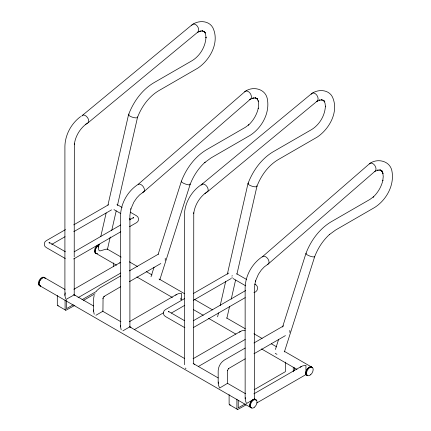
<?xml version="1.0" encoding="UTF-8"?>
<svg xmlns="http://www.w3.org/2000/svg" width="431" height="431" viewBox="0 0 431 431"><rect width="100%" height="100%" fill="white"/><g stroke="black" fill="none" stroke-linecap="round" stroke-linejoin="round"><path stroke-width="0.65" d="M74.218 258.25L74.218 294.879L67.112 298.802L66.584 299.47L65.754 298.672L65.183 296.948L64.925 294.842L65.313 292.848M98.979 244.431L98.316 248.234L99.087 250.594L100.03 250.923L106.134 249.145L107.421 249.355M94.211 314.285L93.581 311.23L93.742 309.921M121.181 329.86L120.551 326.8L120.712 325.491M245.217 358.824L228.489 368.624L228.753 368.349L227.536 370.45L227.643 370.084L227.525 383.315L219.632 388.051L218.334 384.808L218.334 382.011M380.422 169.986L377.351 170.288L378.165 169.992L374.814 171.419L268.055 264.144L264.316 266.854L261.305 270.048L258.417 274.272L255.4 281.244L255.508 280.877L254.495 287.407L254.495 398.885L246.51 403.497L245.304 400.377L245.304 397.581M100.768 236.565L106.15 212.968M107.939 205.102L128.557 114.641C133.4 101.921 141.751 90.068 153.538 82.941L192.42 60.491C200.296 55.47 205.539 46.478 205.986 37.141L206.045 37.847L205.609 34.264L204.326 31.431M107.421 249.436L110.25 237.007M111.742 230.466L116.214 210.84M117.41 205.603L137.537 117.286C141.664 106.624 148.738 96.716 158.651 90.752L197.721 68.195C210.134 59.931 219.912 42.19 212.822 27.659C208.965 20.575 199.165 20.182 192.899 24.184M217.617 316.828L218.517 312.89M220.16 305.671L225.693 281.384M227.342 274.164L247.981 183.59C252.83 170.87 261.175 159.017 272.963 151.89L311.845 129.44C319.721 124.419 324.963 115.427 325.41 106.091L325.47 106.802L325.033 103.214L323.751 100.38L324.866 101.926L322.916 100.121L323.81 100.558L321.262 99.771L322.216 99.9L319.182 100.197L320.028 100.014L316.672 101.441A4.687 3.109 58.8 0 0 316.715 95.035A4.687 3.109 58.8 0 0 311.187 94.303M226.905 318.137L229.594 306.322M231.242 299.103L235.579 280.075M236.926 274.17L256.962 186.235C261.089 175.573 268.168 165.666 278.076 159.702L317.146 137.144C329.564 128.88 339.337 111.139 332.247 96.609C328.39 89.529 318.59 89.131 312.324 93.134M94.163 295.359L93.581 298.661L93.581 311.23M151.012 276.772L154.072 267.155M158.15 254.338L181.386 181.273C186.219 168.58 194.704 156.895 206.433 149.789L245.309 127.344L248.876 124.742L248.515 125.087C253.38 120.551 256.828 114.587 258.32 108.1L258.201 108.59L258.648 104.388L258.201 100.709L258.395 101.549L257.129 98.753L257.663 99.556L256.186 98.193M159.788 279.87L190.076 184.624C193.282 176.139 198.379 168.311 205.108 162.201L204.747 162.541L211.12 157.875L250.201 135.312C262.086 127.614 270.226 112.615 267.231 98.392C265.049 88.641 252.852 85.995 245.287 91.313L138.168 184.355C127.862 190.976 121.03 202.893 120.551 215.144L120.551 326.8M275.398 349.503L278.663 339.245M282.537 327.07L305.972 253.358C310.81 240.665 319.296 228.98 331.024 221.879L369.895 199.434L373.467 196.827L373.106 197.177C377.971 192.641 381.419 186.671 382.911 180.19L382.793 180.675L383.24 176.478L382.793 172.793L382.987 173.639L381.721 170.838L382.249 171.646L380.287 169.825M284.379 351.955L314.668 256.714C317.873 248.224 322.97 240.401 329.699 234.292L329.338 234.626L335.711 229.96L374.792 207.397C386.672 199.704 394.818 184.705 391.822 170.482C389.64 160.731 377.437 158.085 369.879 163.403L262.759 256.445C252.447 263.066 245.622 274.983 245.142 287.229L245.142 398.885M98.381 247.055L98.925 245.842M133.136 218.145L133.513 217.483M48.918 242.637L49.29 243.106M96.517 290.898L99.744 288L120.61 275.948M133.136 217.887L133.513 217.553M82.159 115.583L192.226 24.637M88.15 122.738L197.915 32.039M201.589 184.538L311.656 93.586M207.575 191.687L317.34 100.989M119.683 263.045L120.734 262.253L73.911 289.287M175.627 295.187L178.051 293.786L181.354 293.274L181.354 299.793M239.415 332.166L241.834 330.771L245.142 330.259M300.218 367.271L302.637 365.876L305.945 365.364L305.945 374.577L256.806 402.953M80.678 116.542C71.368 123.401 65.162 134.698 64.909 146.325L64.909 295.386M87.531 123.147L85.559 124.435L86.065 124.096C79.687 128.988 75.339 136.514 74.294 144.487L74.337 143.879L74.218 256.919M202.204 184.123C191.633 190.664 184.651 202.85 184.339 215.274L184.339 364.707M206.961 192.097L204.989 193.384L205.49 193.045C199.111 197.937 194.764 205.463 193.718 213.437L193.761 212.828L193.643 363.527M65.512 229.599L46.306 240.687C43.606 242.039 43.606 246.214 46.306 247.566L65.318 258.541M73.663 224.89L108.585 204.73M51.693 244.425L65.059 236.705M73.776 231.673L111.554 209.865M74.18 251.812L120.675 224.971M129.392 219.939L133.459 217.59M73.663 258.961L120.809 231.743M129.537 226.701L136.519 222.671C139.224 221.313 139.224 217.143 136.519 215.791L130.184 212.133M78.006 297.719L120.788 273.017M129.348 270.9L158.484 254.085M73.243 304.765L66.692 308.526A0.539 0.312 -60 0 1 66.433 308.31L66.428 300.472M81.987 299.717L96.566 291.302M74.875 305.369L65.948 310.255A2.441 1.406 -60 0 1 65.103 309.28L65.092 299.954M83.539 300.364L95.095 293.694M120.626 286.734L103.898 296.533L104.162 296.259L102.944 298.36L103.057 297.993L102.934 311.225L95.924 315.276M129.365 281.691L160.828 263.524M129.273 321.763L176.678 294.395M122.889 330.846L129.903 326.8L129.903 215.317L130.916 208.787L130.808 209.154L133.825 202.182L136.713 197.958L139.73 194.764L143.469 192.054L250.222 99.329L253.573 97.902L252.76 98.203L255.831 97.896L254.866 97.891L257.431 98.683L256.488 98.349M184.646 298.538L165.439 309.625C162.74 310.977 162.74 315.153 165.439 316.505L184.872 327.727M193.379 293.495L228.883 272.995M134.526 329.526L163.435 312.836M171.409 313.025L184.775 305.31M193.492 300.278L231.269 278.469M193.314 320.75L245.622 290.553M193.379 327.56L245.18 297.654M253.907 292.617C258.352 291.695 259.026 285.354 254.505 284.061M193.061 358.748L240.466 331.38M198.314 366.512L245.142 339.472M245.201 348.038L224.33 360.084C220.72 362.363 218.345 366.49 218.172 370.752L218.172 383.321M253.94 342.99L283.657 325.836M253.956 353.781L285.419 335.614M254.166 389.694L285.133 371.813A0.539 0.312 -60 0 0 285.462 371.242L285.467 362.105M253.864 393.853L301.269 366.485M245.056 403.96L238.478 407.721A0.539 0.312 -60 0 1 238.246 407.505L238.241 400.313M246.106 404.898L237.761 409.45A2.441 1.406 -60 0 1 236.915 408.475L236.899 399.149M230.38 404.908L229.965 404.951A2.441 1.406 -60 0 1 229.12 403.976L229.103 394.651M58.357 305.751L58.153 305.757A2.441 1.406 -60 0 1 57.307 304.782L57.296 295.456M379.458 169.981L382.022 170.773L381.074 170.439M116.936 204.483L122.118 207.473M236.646 273.755L246.44 279.407M113.967 209.617L120.847 213.587M129.445 218.555L130.593 219.212M233.101 278.555L245.713 285.834M107.206 249.043L121.181 257.113M129.332 261.816L137.484 266.525M146.217 271.568L152.041 274.93M159.028 278.965L184.651 293.753M194.548 299.47L212.596 309.889M226.571 317.959L245.207 328.718M253.94 333.761L262.091 338.464M271.411 343.846L276.648 346.869M284.218 351.243L311.586 367.04M96.124 253.439L116.505 265.205M136.886 276.971L172.405 297.482M193.368 309.582L203.265 315.298M208.507 318.326L235.876 334.122M261.493 348.916L297.013 369.421M305.751 374.464L306.915 375.137M49.371 242.486L65.42 251.752M168.505 311.424L184.43 320.621M44.673 277.747L65.054 289.513M73.787 294.556L93.586 305.988M102.319 311.031L120.949 321.79M129.688 326.833L184.42 358.43M193.158 363.473L218.194 377.933M227.509 383.31L245.562 393.729M254.295 398.772L255.459 399.445M39.997 285.845L250.788 407.543A4.676 2.699 -60 0 0 251.472 407.753M57.797 305.644L65.593 310.148M229.61 404.838L237.406 409.342M49.689 242.788L49.317 242.448M254.495 398.885L255.545 399.677M193.686 363.78L194.737 364.572M129.903 326.8L130.954 327.587M129.828 326.843L130.388 327.264M73.96 294.659L75.01 295.445M168.451 311.387L168.823 311.726M204.752 32.298L205.442 32.977L203.491 31.172L204.386 31.608L201.837 30.822L202.791 30.946L199.758 31.247L200.604 31.064L197.247 32.492A4.687 3.109 58.8 0 0 197.29 26.086A4.687 3.109 58.8 0 0 191.763 25.354M168.451 311.317L168.823 311.985M49.317 242.378L49.689 243.046M180.788 298.166L180.901 299.685M294.605 367.788L294.605 370.391M293.263 367.255L293.263 371.781M113.655 262.91L113.655 266.794M40.045 285.801A4.741 2.737 -60 0 1 39.35 280.112A4.741 2.737 -60 0 1 44.625 277.871M40.67 286.162A4.741 2.737 -60 0 1 39.975 280.473A4.741 2.737 -60 0 1 45.25 278.232M40.681 286.055A4.676 2.699 -60 0 1 39.997 280.446A4.676 2.699 -60 0 1 45.196 278.237M96.927 253.283A4.741 2.737 -60 0 1 94.696 249.35A4.741 2.737 -60 0 1 99.469 244.727M97.551 253.643A4.741 2.737 -60 0 1 95.095 250.82A4.741 2.737 -60 0 1 98.419 245.535M307.529 375.433A4.741 2.737 -60 0 1 306.834 369.75A4.741 2.737 -60 0 1 312.109 367.503M251.402 407.839A4.741 2.737 -60 0 1 251.036 401.627A4.741 2.737 -60 0 1 256.316 400.652M232.196 277.914A2.963 1.713 -60 0 1 231.986 277.451M231.986 276.201A2.963 1.713 -60 0 1 232.196 275.495M307.599 375.347A4.676 2.699 -60 0 1 306.915 369.739A4.676 2.699 -60 0 1 312.114 367.53M250.26 407.058A4.676 2.699 -60 0 1 251.86 400.701A4.676 2.699 -60 0 1 256.316 400.663M96.808 253.654A4.676 2.699 -60 0 1 95.267 250.249A4.676 2.699 -60 0 1 98.462 245.573M81.75 116.241A4.687 2.839 53.8 0 1 87.515 117.571A4.687 2.839 53.8 0 1 86.755 123.298M128.557 114.641A4.655 1.363 17.5 0 0 132.888 117.351A4.73 1.385 17.5 0 0 137.532 117.286A4.655 1.363 17.5 0 0 137.424 116.882M128.756 114.328A4.73 1.385 17.5 0 1 129.241 114.123M165.175 258.314A4.676 2.699 60 0 1 165.175 260.292M138.168 184.349A4.687 2.872 53.2 0 1 143.62 187.253A4.687 2.872 53.2 0 1 142.736 192.312M249.447 99.609A4.66 3.114 58.2 0 0 251.305 95.924A4.725 3.157 58.2 0 0 246.952 91.049A4.66 3.114 58.2 0 0 244.679 91.868M189.893 183.94A4.676 1.137 19.8 0 1 185.508 184.075A4.676 1.137 19.8 0 1 181.737 181.09M186.009 368.548A4.676 2.699 0 0 1 185.179 368.031M201.175 185.195A4.687 2.839 53.8 0 1 206.939 186.521A4.687 2.839 53.8 0 1 206.18 192.248M256.779 185.836A4.655 1.363 17.5 0 1 256.892 186.246M256.962 186.235A4.73 1.385 17.5 0 1 252.313 186.3A4.655 1.363 17.5 0 1 247.981 183.59A4.73 1.385 17.5 0 1 248.665 183.073M262.204 256.951A4.687 2.872 53.2 0 1 267.888 258.821A4.687 2.872 53.2 0 1 267.328 264.402M374.814 171.419A4.66 3.114 58.2 0 0 375.897 168.015A4.725 3.157 58.2 0 0 371.544 163.133A4.66 3.114 58.2 0 0 369.265 163.958M314.727 256.418A4.676 1.137 19.8 0 1 309.528 255.955A4.676 1.137 19.8 0 1 306.328 253.18M276.993 354.309A4.676 1.352 17.6 0 1 275.253 353.323M289.767 330.405A4.676 2.699 60 0 1 289.767 332.382M310.697 374.711A4.741 2.737 -60 0 0 312.2 367.368A4.741 2.737 -60 0 0 306.592 372.346A4.741 2.737 -60 0 0 310.697 374.711M254.57 407.117A4.741 2.737 -60 0 0 256.068 399.774A4.741 2.737 -60 0 0 250.465 404.747A4.741 2.737 -60 0 0 254.57 407.117"/></g></svg>
